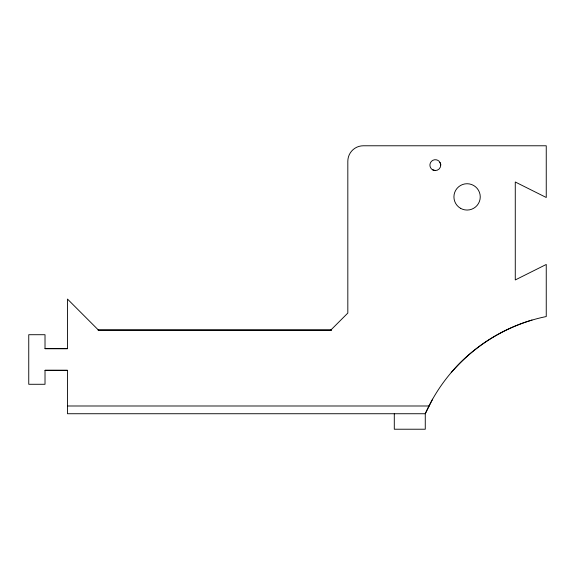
<?xml version="1.0" encoding="UTF-8"?>
<svg xmlns="http://www.w3.org/2000/svg" width="575" height="575" viewBox="0 0 575 575"><rect width="100%" height="100%" fill="white"/><g stroke="black" fill="none" stroke-linecap="round" stroke-linejoin="round"><path stroke-width="0.86" d="M432.587 399.194L425.27 413.734L425.27 429.223L394.292 429.223L394.292 413.734M451.217 372.55C475.633 344.116 509.486 323.991 546.25 316.552L546.25 264.457L515.272 279.946L515.272 182.002L546.25 197.491L546.25 145.777L363.278 145.777A15.489 15.489 0 0 0 347.825 161.266L347.825 313.059L330.79 330.093M531.99 320.045A169.488 169.488 0 0 0 425.27 413.734L67.476 413.734L67.476 370.343L45.015 370.343L45.015 384.28L28.75 384.28L28.75 334.715L45.015 334.715L45.015 348.658L67.476 348.658L67.476 299.065L98.454 330.093M67.476 405.993L429.166 405.993M45.015 348.658L67.476 348.68M435.332 170.545L432.616 169.819L431.494 168.957A5.419 5.419 0 0 1 431.494 161.295A5.419 5.419 0 0 1 439.163 161.295L440.565 163.724L440.752 165.126M440.026 162.416A5.419 5.419 0 0 1 432.616 169.819M331.452 330.064L98.002 330.057L331.423 330.093M67.476 370.35L45.015 370.343L67.476 370.365M460.51 208.294A13.168 13.168 0 0 0 480.254 196.887A13.168 13.168 0 0 0 460.51 185.488A13.168 13.168 0 0 0 460.51 208.294"/></g></svg>
